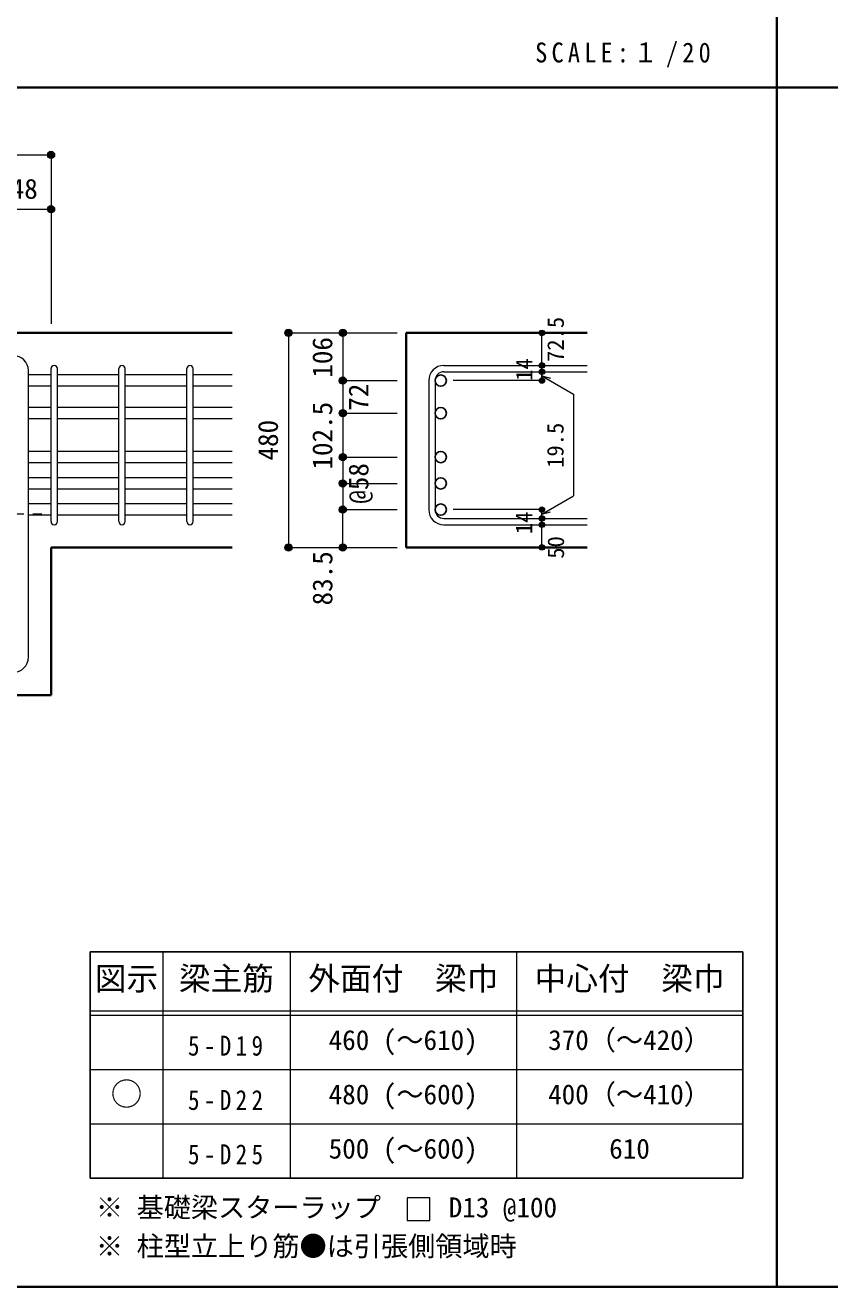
# Model space of a CAD drawing. Units: millimetres at full size, sheet at 1:20; details may follow other scales. Extents: x -3982 to 3969, y -2797 to 2801.
# Drawn here: x -2411 to -633, y -2797 to -10 of the extents above; entities that cross this region are included whole.
import ezdxf
from ezdxf.enums import TextEntityAlignment as Align

# ---------------------------------------------------------------- set-up
doc = ezdxf.new("R2010")
doc.units = ezdxf.units.MM
doc.header["$LTSCALE"] = 20
doc.header["$PDMODE"] = 32
doc.header["$PDSIZE"] = 12
doc.linetypes.add('CHAIN1', pattern=[8, 5, -1, 1, -1])
for name, color, linetype, lineweight in [('6-1_躯体線', 2, 'Continuous', 35), ('6-4_フープ', 7, 'Continuous', 18), ('6-5_梁主筋', 7, 'Continuous', 18), ('6-6_S.T.P.', 7, 'Continuous', 18), ('6-7_文字', 7, 'Continuous', 18), ('6-D_寸法', 4, 'Continuous', 9), ('6-E_枠', 7, 'Continuous', 18), ('F-0_枠', 6, 'Continuous', 40)]:
    doc.layers.add(name, color=color, linetype=linetype, lineweight=lineweight)
doc.styles.add('ＭＳ ゴシック', font='')
doc.styles.get('ＭＳ ゴシック').set_extended_font_data('MS Gothic')

msp = doc.modelspace()

# ---------------------------------------------------------------- linework, layer by layer
at = {"layer": '6-1_躯体線'}
for p, q in [((-1953.87, -689.67), (-3153.87, -689.67)), ((-1569.2, -689.67), (-1169.2, -689.67)), ((-1569.2, -689.67), (-1569.2, -1163.64)), ((-1953.87, -1163.64), (-2353.87, -1163.64)), ((-2353.87, -1489.67), (-2353.87, -1163.64)), ((-1569.2, -1163.64), (-1169.2, -1163.64)), ((-2353.87, -1489.67), (-2554.37, -1489.67))]:
    msp.add_line(p, q, dxfattribs=at)
at = {"layer": '6-4_フープ'}
msp.add_line((-2403.87, -1406.17), (-2403.87, -773.17), dxfattribs=at)
for centre, start, end in [((-2437.37, -773.17), 0, 90), ((-2437.37, -1406.17), 270, 0)]:
    msp.add_arc(centre, 33.5, start, end, dxfattribs=at)
at = {"layer": '6-5_梁主筋'}
for p, q in [((-2353.87, -782.72), (-2403.87, -782.72)), ((-2353.87, -807.72), (-2403.87, -807.72)), ((-2203.87, -782.72), (-2339.87, -782.72)), ((-2203.87, -807.72), (-2339.87, -807.72)), ((-2053.87, -782.72), (-2189.87, -782.72)), ((-2053.87, -807.72), (-2189.87, -807.72)), ((-1953.87, -782.72), (-2039.87, -782.72)), ((-1953.87, -807.72), (-2039.87, -807.72)), ((-2353.87, -854.64), (-2403.87, -854.64)), ((-2203.87, -854.64), (-2339.87, -854.64)), ((-2053.87, -854.64), (-2189.87, -854.64)), ((-1953.87, -854.64), (-2039.87, -854.64)), ((-2353.87, -879.64), (-2403.87, -879.64)), ((-2203.87, -879.64), (-2339.87, -879.64)), ((-2053.87, -879.64), (-2189.87, -879.64)), ((-1953.87, -879.64), (-2039.87, -879.64)), ((-2353.87, -951.64), (-2403.87, -951.64)), ((-2203.87, -951.64), (-2339.87, -951.64)), ((-2053.87, -951.64), (-2189.87, -951.64)), ((-1953.87, -951.64), (-2039.87, -951.64)), ((-2353.87, -976.64), (-2403.87, -976.64)), ((-2203.87, -976.64), (-2339.87, -976.64)), ((-2053.87, -976.64), (-2189.87, -976.64)), ((-1953.87, -976.64), (-2039.87, -976.64)), ((-2353.87, -1009.64), (-2403.87, -1009.64)), ((-2203.87, -1009.64), (-2339.87, -1009.64)), ((-2053.87, -1009.64), (-2189.87, -1009.64)), ((-1953.87, -1009.64), (-2039.87, -1009.64)), ((-2353.87, -1034.64), (-2403.87, -1034.64)), ((-2203.87, -1034.64), (-2339.87, -1034.64)), ((-2053.87, -1034.64), (-2189.87, -1034.64)), ((-1953.87, -1034.64), (-2039.87, -1034.64)), ((-2353.87, -1067.64), (-2403.87, -1067.64)), ((-2203.87, -1067.64), (-2339.87, -1067.64)), ((-2053.87, -1067.64), (-2189.87, -1067.64)), ((-1953.87, -1067.64), (-2039.87, -1067.64)), ((-2353.87, -1092.64), (-2403.87, -1092.64)), ((-2203.87, -1092.64), (-2339.87, -1092.64)), ((-2053.87, -1092.64), (-2189.87, -1092.64)), ((-1953.87, -1092.64), (-2039.87, -1092.64))]:
    msp.add_line(p, q, dxfattribs=at)
at = {"layer": '6-5_梁主筋', "color": 3, "lineweight": 25}
for centre in [(-1492.7, -795.22), (-1492.7, -867.14), (-1492.7, -964.14), (-1492.7, -1022.14), (-1492.7, -1080.14)]:
    msp.add_circle(centre, 12.5, dxfattribs=at)
at = {"layer": '6-6_S.T.P.'}
for p, q in [((-2353.87, -1106.64), (-2353.87, -768.72)), ((-2353.87, -1106.64), (-2353.87, -769.11)), ((-2353.87, -1106.64), (-2353.87, -769.11)), ((-2353.87, -1106.64), (-2353.87, -769.11)), ((-2339.87, -1106.64), (-2339.87, -768.72)), ((-2339.87, -1106.64), (-2339.87, -769.11)), ((-2339.87, -1106.64), (-2339.87, -769.11)), ((-2339.87, -1106.64), (-2339.87, -769.11)), ((-2203.87, -1106.64), (-2203.87, -768.72)), ((-2189.87, -1106.64), (-2189.87, -768.72)), ((-2053.87, -1106.64), (-2053.87, -768.72)), ((-2039.87, -1106.64), (-2039.87, -768.72)), ((-1485.7, -761.72), (-1169.2, -761.72)), ((-1485.7, -775.72), (-1169.2, -775.72)), ((-1519.2, -795.22), (-1519.2, -1080.14)), ((-1505.2, -795.22), (-1505.2, -1080.14)), ((-1485.7, -1099.64), (-1169.2, -1099.64)), ((-1485.7, -1113.64), (-1169.2, -1113.64))]:
    msp.add_line(p, q, dxfattribs=at)
for centre, radius, start, end in [((-2346.87, -768.72), 7, 0, 180), ((-2346.87, -768.72), 7, 0, 180), ((-2346.87, -768.72), 7, 0, 180), ((-2346.87, -768.72), 7, 0, 180), ((-2196.87, -768.72), 7, 0, 180), ((-2046.87, -768.72), 7, 0, 180), ((-1485.7, -795.22), 33.5, 90, 180), ((-1485.7, -795.22), 19.5, 90, 180), ((-1485.7, -1080.14), 33.5, 180, 270), ((-1485.7, -1080.14), 19.5, 180, 270), ((-2346.87, -1106.64), 7, 180, 0), ((-2346.87, -1106.64), 7, 180, 0), ((-2346.87, -1106.64), 7, 180, 0), ((-2346.87, -1106.64), 7, 180, 0), ((-2196.87, -1106.64), 7, 180, 0), ((-2046.87, -1106.64), 7, 180, 0)]:
    msp.add_arc(centre, radius, start, end, dxfattribs=at)
at = {"layer": '6-7_文字'}
msp.add_lwpolyline([(-1566.84, -2650.12), (-1516.84, -2650.12), (-1516.84, -2600.12), (-1566.84, -2600.12)], close=True, dxfattribs=at)
at = {"layer": '6-D_寸法'}
for p, q in [((-3153.87, -296.65), (-2353.87, -296.65)), ((-2353.87, -296.65), (-2353.87, -416.65)), ((-2501.87, -416.65), (-2353.87, -416.65)), ((-2353.87, -416.65), (-2353.87, -669.67)), ((-1829.2, -689.67), (-1829.2, -1163.64)), ((-1709.2, -689.67), (-1709.2, -795.22)), ((-1269.2, -761.15), (-1269.2, -689.67)), ((-1269.2, -775.72), (-1269.2, -761.72)), ((-1709.2, -795.22), (-1589.2, -795.22)), ((-1269.2, -795.22), (-1465.29, -795.22)), ((-1269.2, -784.9), (-1199.14, -825.35)), ((-1269.2, -784.9), (-1249.88, -790.07)), ((-1199.14, -825.35), (-1199.14, -1049.44)), ((-1709.2, -867.14), (-1589.2, -867.14)), ((-1709.2, -964.14), (-1589.2, -964.14)), ((-1709.2, -964.14), (-1709.2, -1022.14)), ((-1709.2, -1022.14), (-1589.2, -1022.14)), ((-1709.2, -1022.14), (-1709.2, -1080.14)), ((-1269.2, -1089.89), (-1199.14, -1049.44)), ((-1709.2, -1080.14), (-1589.2, -1080.14)), ((-1709.2, -1163.64), (-1709.2, -1080.14)), ((-1269.2, -1080.14), (-1465.29, -1080.14)), ((-1269.2, -1099.64), (-1269.2, -1080.14)), ((-1269.2, -1089.89), (-1249.88, -1084.72)), ((-1269.2, -1113.64), (-1269.2, -1099.64)), ((-1269.2, -1163.64), (-1269.2, -1113.64)), ((-1829.2, -1163.64), (-1719.33, -1163.64)), ((-1829.2, -1163.64), (-1709.2, -1163.64)), ((-1709.2, -1163.64), (-1589.2, -1163.64))]:
    msp.add_line(p, q, dxfattribs=at)
at = {"layer": '6-D_寸法', "linetype": 'CHAIN1'}
msp.add_line((-3153.87, -1089.67), (-2353.87, -1089.67), dxfattribs=at)
at = {"layer": '6-D_寸法'}
for points in [[(-1829.2, -689.67), (-1709.2, -689.67), (-1589.2, -689.67)], [(-1269.2, -775.15), (-1269.2, -795.22), (-1269.2, -775.15)], [(-1709.2, -795.22), (-1709.2, -867.14), (-1709.2, -964.14)]]:
    msp.add_lwpolyline(points, dxfattribs=at)
for centre, radius in [((-2353.87, -296.65), 8), ((-2353.87, -296.65), 7.2), ((-2353.87, -296.65), 6.4), ((-2353.87, -296.65), 5.6), ((-2353.87, -296.65), 4.8), ((-2353.87, -296.65), 4), ((-2353.87, -296.65), 3.2), ((-2353.87, -296.65), 2.4), ((-2353.87, -296.65), 1.6), ((-2353.87, -296.65), 0.8), ((-2353.87, -416.65), 8), ((-2353.87, -416.65), 7.2), ((-2353.87, -416.65), 6.4), ((-2353.87, -416.65), 5.6), ((-2353.87, -416.65), 4.8), ((-2353.87, -416.65), 4), ((-2353.87, -416.65), 3.2), ((-2353.87, -416.65), 2.4), ((-2353.87, -416.65), 1.6), ((-2353.87, -416.65), 0.8), ((-1829.2, -689.67), 8), ((-1829.2, -689.67), 7.2), ((-1829.2, -689.67), 6.4), ((-1829.2, -689.67), 5.6), ((-1829.2, -689.67), 4.8), ((-1829.2, -689.67), 4), ((-1829.2, -689.67), 3.2), ((-1829.2, -689.67), 2.4), ((-1829.2, -689.67), 1.6), ((-1829.2, -689.67), 0.8), ((-1709.2, -689.67), 8), ((-1709.2, -689.67), 7.2), ((-1709.2, -689.67), 6.4), ((-1709.2, -689.67), 5.6), ((-1709.2, -689.67), 4.8), ((-1709.2, -689.67), 4), ((-1709.2, -689.67), 3.2), ((-1709.2, -689.67), 2.4), ((-1709.2, -689.67), 1.6), ((-1709.2, -689.67), 0.8), ((-1269.2, -689.67), 4), ((-1269.2, -689.67), 3.6), ((-1269.2, -689.67), 3.2), ((-1269.2, -689.67), 2.8), ((-1269.2, -689.67), 2.4), ((-1269.2, -689.67), 2), ((-1269.2, -689.67), 1.6), ((-1269.2, -689.67), 1.2), ((-1269.2, -689.67), 0.8), ((-1269.2, -689.67), 0.4), ((-1269.2, -761.72), 4), ((-1269.2, -775.72), 4), ((-1269.2, -761.72), 3.6), ((-1269.2, -775.72), 3.6), ((-1269.2, -761.72), 3.2), ((-1269.2, -775.72), 3.2), ((-1269.2, -761.72), 2.8), ((-1269.2, -775.72), 2.8), ((-1269.2, -761.72), 2.4), ((-1269.2, -775.72), 2.4), ((-1269.2, -761.72), 2), ((-1269.2, -775.72), 2), ((-1269.2, -761.72), 1.6), ((-1269.2, -775.72), 1.6), ((-1269.2, -761.72), 1.2), ((-1269.2, -775.72), 1.2), ((-1269.2, -761.72), 0.8), ((-1269.2, -775.72), 0.8), ((-1269.2, -761.72), 0.4), ((-1269.2, -775.72), 0.4), ((-1709.2, -795.22), 8), ((-1709.2, -795.22), 7.2), ((-1709.2, -795.22), 6.4), ((-1709.2, -795.22), 5.6), ((-1709.2, -795.22), 4.8), ((-1709.2, -795.22), 4), ((-1709.2, -795.22), 3.2), ((-1709.2, -795.22), 2.4), ((-1709.2, -795.22), 1.6), ((-1709.2, -795.22), 0.8), ((-1269.2, -795.22), 4), ((-1269.2, -795.22), 3.6), ((-1269.2, -795.22), 3.2), ((-1269.2, -795.22), 2.8), ((-1269.2, -795.22), 2.4), ((-1269.2, -795.22), 2), ((-1269.2, -795.22), 1.6), ((-1269.2, -795.22), 1.2), ((-1269.2, -795.22), 0.8), ((-1269.2, -795.22), 0.4), ((-1709.2, -867.14), 8), ((-1709.2, -867.14), 7.2), ((-1709.2, -867.14), 6.4), ((-1709.2, -867.14), 5.6), ((-1709.2, -867.14), 4.8), ((-1709.2, -867.14), 4), ((-1709.2, -867.14), 3.2), ((-1709.2, -867.14), 2.4), ((-1709.2, -867.14), 1.6), ((-1709.2, -867.14), 0.8), ((-1709.2, -964.14), 8), ((-1709.2, -964.14), 7.2), ((-1709.2, -964.14), 6.4), ((-1709.2, -964.14), 5.6), ((-1709.2, -964.14), 4.8), ((-1709.2, -964.14), 4), ((-1709.2, -964.14), 3.2), ((-1709.2, -964.14), 2.4), ((-1709.2, -964.14), 1.6), ((-1709.2, -964.14), 0.8), ((-1709.2, -1022.14), 8), ((-1709.2, -1022.14), 7.2), ((-1709.2, -1022.14), 6.4), ((-1709.2, -1022.14), 5.6), ((-1709.2, -1022.14), 4.8), ((-1709.2, -1022.14), 4), ((-1709.2, -1022.14), 3.2), ((-1709.2, -1022.14), 2.4), ((-1709.2, -1022.14), 1.6), ((-1709.2, -1022.14), 0.8), ((-1709.2, -1080.14), 8), ((-1709.2, -1080.14), 7.2), ((-1709.2, -1080.14), 6.4), ((-1709.2, -1080.14), 5.6), ((-1709.2, -1080.14), 4.8), ((-1709.2, -1080.14), 4), ((-1709.2, -1080.14), 3.2), ((-1709.2, -1080.14), 2.4), ((-1709.2, -1080.14), 1.6), ((-1709.2, -1080.14), 0.8), ((-1269.2, -1080.14), 4), ((-1269.2, -1080.14), 3.6), ((-1269.2, -1080.14), 3.2), ((-1269.2, -1080.14), 2.8), ((-1269.2, -1080.14), 2.4), ((-1269.2, -1080.14), 2), ((-1269.2, -1080.14), 1.6), ((-1269.2, -1080.14), 1.2), ((-1269.2, -1080.14), 0.8), ((-1269.2, -1080.14), 0.4), ((-1269.2, -1099.64), 4), ((-1269.2, -1113.64), 4), ((-1269.2, -1099.64), 3.6), ((-1269.2, -1113.64), 3.6), ((-1269.2, -1099.64), 3.2), ((-1269.2, -1113.64), 3.2), ((-1269.2, -1099.64), 2.8), ((-1269.2, -1113.64), 2.8), ((-1269.2, -1099.64), 2.4), ((-1269.2, -1113.64), 2.4), ((-1269.2, -1099.64), 2), ((-1269.2, -1113.64), 2), ((-1269.2, -1099.64), 1.6), ((-1269.2, -1113.64), 1.6), ((-1269.2, -1099.64), 1.2), ((-1269.2, -1113.64), 1.2), ((-1269.2, -1099.64), 0.8), ((-1269.2, -1113.64), 0.8), ((-1269.2, -1099.64), 0.4), ((-1269.2, -1113.64), 0.4), ((-1829.2, -1163.64), 8), ((-1829.2, -1163.64), 7.2), ((-1829.2, -1163.64), 6.4), ((-1829.2, -1163.64), 5.6), ((-1829.2, -1163.64), 4.8), ((-1829.2, -1163.64), 4), ((-1829.2, -1163.64), 3.2), ((-1829.2, -1163.64), 2.4), ((-1829.2, -1163.64), 1.6), ((-1829.2, -1163.64), 0.8), ((-1709.2, -1163.64), 8), ((-1709.2, -1163.64), 7.2), ((-1709.2, -1163.64), 6.4), ((-1709.2, -1163.64), 5.6), ((-1709.2, -1163.64), 4.8), ((-1709.2, -1163.64), 4), ((-1709.2, -1163.64), 3.2), ((-1709.2, -1163.64), 2.4), ((-1709.2, -1163.64), 1.6), ((-1709.2, -1163.64), 0.8), ((-1269.2, -1163.64), 4), ((-1269.2, -1163.64), 3.6), ((-1269.2, -1163.64), 3.2), ((-1269.2, -1163.64), 2.8), ((-1269.2, -1163.64), 2.4), ((-1269.2, -1163.64), 2), ((-1269.2, -1163.64), 1.6), ((-1269.2, -1163.64), 1.2), ((-1269.2, -1163.64), 0.8), ((-1269.2, -1163.64), 0.4)]:
    msp.add_circle(centre, radius, dxfattribs=at)
at = {"layer": '6-D_寸法', "color": 7}
for p in [(-2353.87, -296.65), (-2353.87, -416.65), (-1829.2, -689.67), (-1709.2, -689.67), (-1269.2, -689.67), (-1269.2, -761.72), (-1269.2, -775.72), (-1709.2, -795.22), (-1269.2, -795.22), (-1709.2, -867.14), (-1709.2, -964.14), (-1709.2, -1022.14), (-1709.2, -1080.14), (-1269.2, -1080.14), (-1269.2, -1099.64), (-1269.2, -1113.64), (-1829.2, -1163.64), (-1709.2, -1163.64), (-1269.2, -1163.64)]:
    msp.add_point(p, dxfattribs=at)
at = {"layer": '6-E_枠', "color": 3, "lineweight": 25}
for p, q in [((-2267.02, -2056.95), (-2267.02, -2556.95)), ((-2267.02, -2056.95), (-825.33, -2056.95)), ((-825.33, -2056.95), (-825.33, -2556.95)), ((-2267.02, -2556.95), (-825.33, -2556.95))]:
    msp.add_line(p, q, dxfattribs=at)
at = {"layer": '6-E_枠'}
for p, q in [((-2107.02, -2056.95), (-2107.02, -2556.95)), ((-1825.33, -2056.95), (-1825.33, -2556.95)), ((-1325.33, -2056.95), (-1325.33, -2556.95)), ((-2267.02, -2186.95), (-825.33, -2186.95)), ((-2267.02, -2196.95), (-825.33, -2196.95)), ((-2267.02, -2316.95), (-825.33, -2316.95)), ((-2267.02, -2436.95), (-825.33, -2436.95))]:
    msp.add_line(p, q, dxfattribs=at)
at = {"layer": 'F-0_枠', "color": 2, "lineweight": 35}
for p, q in [((-749.76, 2800.77), (-749.76, -2796.83)), ((-3981.92, -148.03), (2482.4, -148.03))]:
    msp.add_line(p, q, dxfattribs=at)
at = {"layer": 'F-0_枠'}
msp.add_line((3969.4, -2796.83), (-3981.92, -2796.83), dxfattribs=at)

# ---------------------------------------------------------------- texts
at = {"layer": '6-7_文字', "color": 2, "style": 'ＭＳ ゴシック'}
for s, p in [('図示', (-2257.02, -2156.95)), ('梁主筋', (-2071.17, -2156.95)), ('外面付\u3000梁巾', (-1785.33, -2156.95)), ('中心付\u3000梁巾', (-1285.33, -2156.95)), ('○', (-2222.02, -2411.95))]:
    msp.add_text(s, height=51.32, dxfattribs=at).set_placement(p, align=Align.BOTTOM_LEFT)
at = {"layer": '6-7_文字', "style": 'ＭＳ ゴシック'}
for s, p in [('460 (～610)', (-1740.33, -2286.95)), ('370（～420）', (-1255.33, -2286.95)), ('480 (～600)', (-1740.33, -2406.95)), ('400（～410）', (-1255.33, -2406.95)), ('500 (～600)', (-1740.33, -2526.95)), ('610', (-1120.33, -2526.95)), ('※ 基礎梁スターラップ     D13 @100', (-2254.64, -2656.67)), ('※ 柱型立上り筋●は引張側領域時', (-2254.64, -2742.34))]:
    msp.add_text(s, height=43.99, dxfattribs=at).set_placement(p, align=Align.BOTTOM_LEFT)
at = {"layer": '6-7_文字', "color": 2, "insert": (-1283.99, -103.03), "char_height": 43.99, "attachment_point": 7, "style": 'ＭＳ ゴシック'}
msp.add_mtext('\\T1.34;\\W0.9;SCALE:１/20', dxfattribs=at)
at = {"layer": '6-7_文字', "char_height": 43.99, "attachment_point": 7, "style": 'ＭＳ ゴシック'}
for s, insert in [('\\T1.38;\\W0.85;5-D19', (-2051.17, -2286.95)), ('\\T1.38;\\W0.85;5-D22', (-2051.17, -2406.95)), ('\\T1.38;\\W0.85;5-D25', (-2051.17, -2526.95))]:
    msp.add_mtext(s, dxfattribs=dict(at, insert=insert))
at = {"layer": '6-D_寸法', "style": 'ＭＳ ゴシック'}
msp.add_text('148', height=43.99, dxfattribs=at).set_placement((-2472.87, -406.65), align=Align.BOTTOM_LEFT)
for s, height, p in [('72.5', 36.66, (-1209.67, -754.02)), ('106', 43.99, (-1719.2, -788.74)), ('14', 36.66, (-1279.2, -795.61)), ('72', 43.99, (-1639.2, -861.7)), ('102.5', 43.99, (-1719.2, -991.67)), ('480', 43.99, (-1839.2, -971.66)), ('19.5', 36.66, (-1210.22, -987.91)), ('@58', 43.99, (-1639.2, -1067.14)), ('14', 36.66, (-1279.59, -1134.33)), ('50', 36.66, (-1209.2, -1188.64)), ('83.5', 43.99, (-1718.89, -1291.79))]:
    msp.add_text(s, height=height, rotation=90, dxfattribs=at).set_placement(p, align=Align.BOTTOM_LEFT)

doc.saveas('drawing.dxf')
